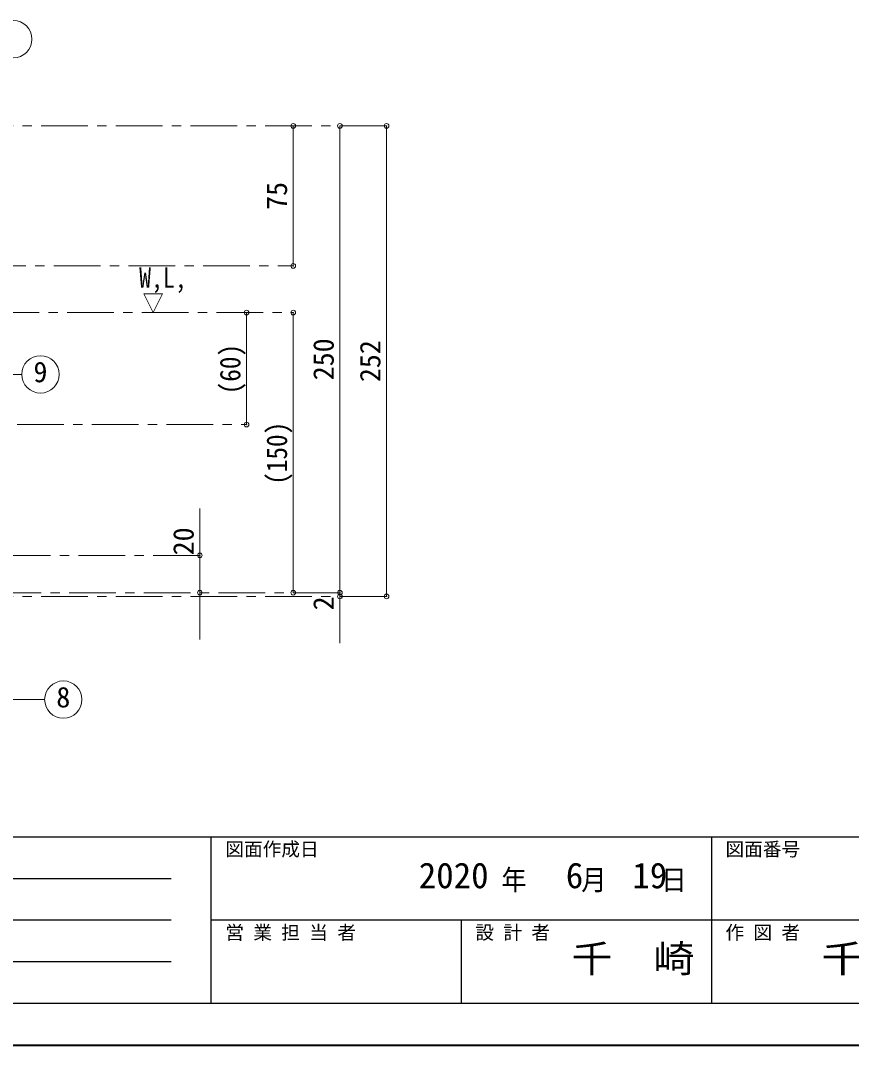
# Model space of a CAD drawing. Units: millimetres at full size, sheet at 1:5. Extents: x -1061 to 964, y -679 to 726.
# Drawn here: x -179 to 266, y -679 to -130 of the extents above; entities that cross this region are included whole.
import ezdxf
from ezdxf.enums import TextEntityAlignment as Align

# ---------------------------------------------------------------- set-up
doc = ezdxf.new("R2010")
doc.units = ezdxf.units.MM
doc.header["$LTSCALE"] = 5
doc.header["$PDMODE"] = 32
doc.header["$PDSIZE"] = 2.5
doc.linetypes.add('CHAIN1', pattern=[8, 5, -1, 1, -1])
doc.layers.add('0-0', color=4, linetype='Continuous', lineweight=9)
doc.styles.add('ＭＳ ゴシック', font='')
doc.styles.get('ＭＳ ゴシック').set_extended_font_data('MS Gothic')

msp = doc.modelspace()

# ---------------------------------------------------------------- linework, layer by layer
at = {"layer": '0-0', "linetype": 'CHAIN1'}
for p, q in [((17.099, -186.543), (-247.901, -186.543)), ((-401.076, -261.543), (-32.901, -261.543)), ((-233.901, -286.543), (-32.901, -286.543)), ((-300.726, -346.543), (-57.901, -346.543)), ((-82.901, -416.543), (-361.401, -416.543)), ((-7.901, -436.543), (-271.901, -436.543)), ((17.099, -438.543), (-269.901, -438.543))]:
    msp.add_line(p, q, dxfattribs=at)
at = {"layer": '0-0'}
for p, q in [((-32.901, -186.543), (-32.901, -261.543)), ((-7.901, -436.543), (-7.901, -186.543)), ((17.099, -186.543), (17.099, -438.543)), ((-57.901, -346.543), (-57.901, -286.543)), ((-32.901, -286.543), (-32.901, -436.543)), ((-82.901, -391.543), (-82.901, -461.543)), ((-7.901, -463.543), (-7.901, -436.543))]:
    msp.add_line(p, q, dxfattribs=at)
at = {"layer": '0-0', "color": 7, "lineweight": 18}
for p, q in [((-107.901, -286.543), (-102.901, -276.543)), ((-178.249, -319.644), (-208.699, -319.644)), ((-166.012, -493.779), (-197.658, -493.779))]:
    msp.add_line(p, q, dxfattribs=at)
at = {"layer": '0-0', "color": 6, "lineweight": 25}
for p, q in [((-1038.901, -567.258), (941.099, -567.258)), ((-76.758, -656.543), (-76.758, -567.258)), ((191.099, -567.258), (191.099, -656.543)), ((-562.472, -589.579), (-98.186, -589.579)), ((-98.186, -611.9), (-562.472, -611.9)), ((941.099, -611.9), (-76.758, -611.9)), ((57.171, -656.543), (57.171, -611.9)), ((-98.186, -634.222), (-562.472, -634.222)), ((941.099, -656.543), (-1038.901, -656.543))]:
    msp.add_line(p, q, dxfattribs=at)
at = {"layer": '0-0', "color": 1, "lineweight": 40}
msp.add_line((963.599, -679.043), (-1061.401, -679.043), dxfattribs=at)
at = {"layer": '0-0', "color": 7, "lineweight": 18}
msp.add_lwpolyline([(-107.901, -286.543), (-112.901, -276.543), (-102.901, -276.543)], dxfattribs=at)
for centre in [(-182.821, -140.121), (-168.249, -319.644), (-156.012, -493.779)]:
    msp.add_circle(centre, 10, dxfattribs=at)
at = {"layer": '0-0', "color": 1}
for p in [(-32.901, -186.543), (-7.901, -186.543), (17.099, -186.543), (-32.901, -261.543), (-57.901, -286.543), (-32.901, -286.543), (-57.901, -346.543), (-82.901, -416.543), (-82.901, -436.543), (-32.901, -436.543), (-7.901, -436.543), (-7.901, -438.543), (17.099, -438.543)]:
    msp.add_point(p, dxfattribs=at)

# ---------------------------------------------------------------- texts
at = {"layer": '0-0', "color": 7, "style": 'ＭＳ ゴシック'}
for s, p in [('75', (-32.901, -231.543)), ('250', (-7.901, -322.793)), ('252', (17.099, -323.793)), ('20', (-82.901, -416.543)), ('2', (-7.901, -446.043))]:
    msp.add_text(s, height=11, rotation=90, dxfattribs=at).set_placement(p, align=Align.BOTTOM_LEFT)
for s, height, width, p in [('W,L,', 11, 0.85, (-115.401, -276.543)), ('千\u3000崎', 14.66, 1.1, (116.099, -644.222)), ('千\u3000崎', 14.66, 1.15, (250.028, -644.222))]:
    msp.add_text(s, height=height, dxfattribs=dict(at, width=width)).set_placement(p, align=Align.BOTTOM_LEFT)
at = {"layer": '0-0', "color": 7, "style": 'ＭＳ ゴシック', "width": 0.9}
for s, p in [('(60)', (-57.901, -330.293)), ('(150)', (-32.901, -378.731))]:
    msp.add_text(s, height=11, rotation=90, dxfattribs=at).set_placement(p, align=Align.BOTTOM_LEFT)
at = {"layer": '0-0', "color": 7, "style": 'ＭＳ ゴシック'}
for s, height, p in [('9', 11, (-171.999, -327.144)), ('8', 11, (-159.762, -501.279)), ('図面作成日', 7.331, (-69.258, -579.758)), ('図面番号', 7.331, (198.599, -579.758)), ('2020', 13.75, (34.349, -598.954)), ('6', 13.75, (113.099, -598.954)), ('19', 13.75, (148.724, -598.954)), ('営 業 担 当 者', 7.331, (-69.258, -624.4)), ('設 計 者', 7.331, (64.671, -624.4)), ('作 図 者', 7.331, (198.599, -624.4))]:
    msp.add_text(s, height=height, dxfattribs=at).set_placement(p, align=Align.BOTTOM_LEFT)
at = {"layer": '0-0', "color": 7, "insert": (78.599, -597.079), "char_height": 11, "attachment_point": 7, "style": 'ＭＳ ゴシック'}
msp.add_mtext('\\T1.27;\\W0.9;年\\~\\~\\~月\\~\\~\\~日', dxfattribs=at)

doc.saveas('drawing.dxf')
